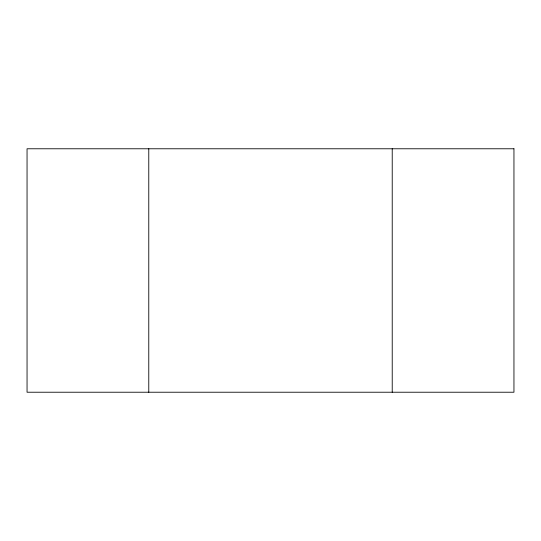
<?xml version="1.0" encoding="UTF-8"?>
<svg xmlns="http://www.w3.org/2000/svg" width="541" height="541" viewBox="0 0 541 541"><rect width="100%" height="100%" fill="white"/><g stroke="black" fill="none" stroke-linecap="round" stroke-linejoin="round"><path stroke-width="0.81" d="M392.225 148.775L392.225 392.225M148.775 148.775L148.775 392.225M513.95 148.775L27.05 148.775L27.05 392.225L513.95 392.225L513.95 148.775"/></g></svg>
